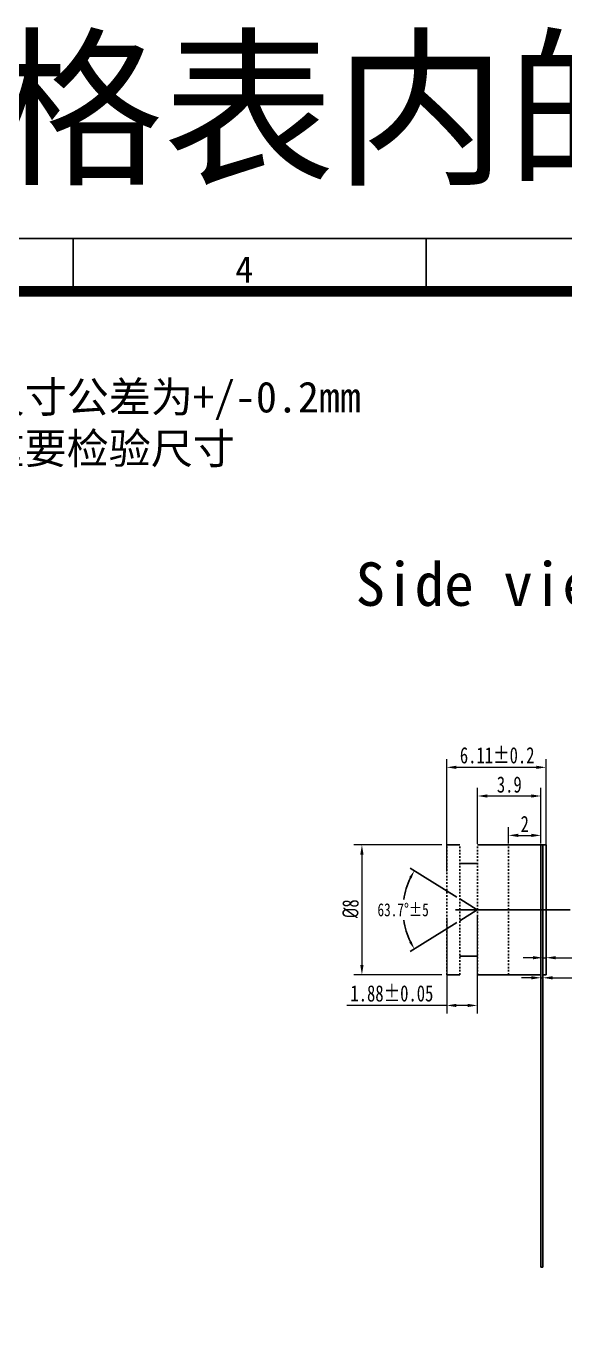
# Model space of a CAD drawing. Extents: x 388 to 571, y 205 to 344.
# Drawn here: x 453.5 to 486.7, y 263.8 to 344.1 of the extents above; entities that cross this region are included whole.
import ezdxf

# ---------------------------------------------------------------- set-up
doc = ezdxf.new("R2010")
doc.units = 0
doc.header["$LTSCALE"] = 23.1
doc.header["$MEASUREMENT"] = 0
doc.linetypes.add('JIS_02_0.7', pattern=[1.35, 0.75, -0.6])
doc.layers.get('0').update_dxf_attribs({"linetype": 'CONTINUOUS'})
doc.layers.get('Defpoints').update_dxf_attribs({"linetype": 'CONTINUOUS'})
doc.layers.add('3_SOLID_GEOM', color=7, linetype='CONTINUOUS')
doc.layers.add('OUTLINE', color=7, linetype='CONTINUOUS')
doc.layers.add('标注', color=3, linetype='CONTINUOUS', lineweight=9)
doc.styles.add('style1', font='NSimSun.ttf')
doc.styles.add('TEXTSTYLE_1', font='txt', dxfattribs={"width": 0.75})
doc.styles.add('样式 1', font='SimSun.ttf', dxfattribs={"width": 0.75})
doc.dimstyles.new('ISO-25$0', dxfattribs={"dimscale": 0, "dimtxt": 1, "dimasz": 0.6, "dimexe": 0.5, "dimexo": 0.3, "dimgap": 0.2, "dimtad": 1, "dimrnd": 0.0005, "dimdsep": 46, "dimtxsty": '样式 1', "dimcen": 2.5, "dimclrd": 3, "dimclre": 3, "dimclrt": 3, "dimazin": 0, "dimtfac": 1, "dimtmove": 0, "dimatfit": 3, "dimfxl": 0, "dimlwd": 9, "dimlwe": 9, "dimarcsym": 0})
doc.dimstyles.new('ISO-25$2', dxfattribs={"dimtxt": 0.8, "dimasz": 0.5, "dimexe": 0.3, "dimexo": 0.2, "dimgap": 0.2, "dimtad": 0, "dimtih": 1, "dimtoh": 1, "dimdsep": 46, "dimtxsty": '样式 1', "dimcen": 0.6, "dimclrd": 3, "dimclre": 3, "dimclrt": 3, "dimadec": 0, "dimazin": 0, "dimtp": 0.1, "dimtm": 0.1, "dimtfac": 1, "dimtmove": 0, "dimatfit": 3, "dimfxl": 0, "dimarcsym": 0})

# ---------------------------------------------------------------- blocks, each defined once
blk = doc.blocks.new('*D30')
at = {"layer": 'Defpoints', "color": 0, "linetype": 'ByBlock'}
for p in [(485.324, 286.709), (485.524, 286.051), (485.324, 285.646)]:
    blk.add_point(p, dxfattribs=at)
at = {"layer": '标注', "color": 3, "linetype": 'ByBlock', "lineweight": 9}
for p, q in [((484.724, 286.709), (484.124, 286.709)), ((485.324, 285.946), (485.324, 287.209)), ((485.324, 286.709), (485.524, 286.709)), ((485.524, 286.351), (485.524, 287.209)), ((486.124, 286.709), (495.274, 286.709))]:
    blk.add_line(p, q, dxfattribs=at)
at = {"layer": '标注', "color": 3, "linetype": 'ByBlock'}
for points in [[(484.724, 286.809), (484.724, 286.609), (485.324, 286.709)], [(486.124, 286.809), (486.124, 286.609), (485.524, 286.709)]]:
    blk.add_solid(points, dxfattribs=at)
at = {"layer": '标注', "color": 3, "linetype": 'ByBlock', "insert": (491.387, 287.559), "char_height": 1, "attachment_point": 5, "style": '样式 1'}
blk.add_mtext('0.2%%P0.03钢片{\\C1;*}', dxfattribs=at)
blk = doc.blocks.new('*D31')
at = {"layer": 'Defpoints', "color": 0, "linetype": 'ByBlock'}
for p in [(485.214, 285.743), (485.324, 285.761), (485.214, 285.474)]:
    blk.add_point(p, dxfattribs=at)
at = {"layer": '标注', "color": 3, "linetype": 'ByBlock', "lineweight": 9}
for p, q in [((484.614, 285.474), (484.014, 285.474)), ((485.214, 285.474), (485.324, 285.474)), ((485.214, 285.443), (485.214, 284.974)), ((485.324, 285.461), (485.324, 284.974)), ((485.924, 285.474), (495.766, 285.474))]:
    blk.add_line(p, q, dxfattribs=at)
at = {"layer": '标注', "color": 3, "linetype": 'ByBlock'}
for points in [[(484.614, 285.574), (484.614, 285.374), (485.214, 285.474)], [(485.924, 285.574), (485.924, 285.374), (485.324, 285.474)]]:
    blk.add_solid(points, dxfattribs=at)
at = {"layer": '标注', "color": 3, "linetype": 'ByBlock', "insert": (491.876, 286.21), "char_height": 1, "attachment_point": 5, "style": '样式 1'}
blk.add_mtext('0.11%%P0.03 FPC{\\C1; }', dxfattribs=at)
blk = doc.blocks.new('*D40')
at = {"layer": '3_SOLID_GEOM', "color": 3, "lineweight": 9}
for p, q in [((479.414, 292.011), (479.414, 298.929)), ((485.524, 292.579), (485.524, 298.929)), ((480.014, 298.429), (484.924, 298.429))]:
    blk.add_line(p, q, dxfattribs=at)
at = {"layer": '3_SOLID_GEOM', "color": 3}
for points in [[(480.014, 298.529), (480.014, 298.329), (479.414, 298.429)], [(484.924, 298.529), (484.924, 298.329), (485.524, 298.429)]]:
    blk.add_solid(points, dxfattribs=at)
at = {"layer": 'Defpoints', "color": 0}
for p in [(485.524, 298.429), (485.524, 292.279), (479.414, 291.711)]:
    blk.add_point(p, dxfattribs=at)
at = {"layer": '3_SOLID_GEOM', "color": 3, "insert": (482.519, 299.165), "char_height": 1, "attachment_point": 5, "style": '样式 1'}
blk.add_mtext('6.11%%p0.2', dxfattribs=at)
blk = doc.blocks.new('*D71')
at = {"layer": '3_SOLID_GEOM', "color": 3, "lineweight": 9}
for p, q in [((479.114, 293.656), (473.698, 293.656)), ((474.198, 293.056), (474.198, 286.256)), ((479.114, 285.656), (473.698, 285.656))]:
    blk.add_line(p, q, dxfattribs=at)
at = {"layer": '3_SOLID_GEOM', "color": 3}
for points in [[(474.098, 293.056), (474.298, 293.056), (474.198, 293.656)], [(474.098, 286.256), (474.298, 286.256), (474.198, 285.656)]]:
    blk.add_solid(points, dxfattribs=at)
at = {"layer": 'Defpoints', "color": 0}
for p in [(479.414, 293.656), (474.198, 285.656), (479.414, 285.656)]:
    blk.add_point(p, dxfattribs=at)
at = {"layer": '3_SOLID_GEOM', "color": 3, "insert": (473.498, 289.213), "char_height": 1, "attachment_point": 5, "rotation": 90, "style": '样式 1'}
blk.add_mtext('  {\\fISOCPEUR|b0|i0|c0|p34;%%C}8', dxfattribs=at)
blk = doc.blocks.new('*D72')
at = {"layer": '3_SOLID_GEOM', "color": 3, "lineweight": 9}
for p, q in [((479.414, 289.144), (479.414, 283.272)), ((481.294, 289.356), (481.294, 283.272)), ((479.414, 283.772), (473.268, 283.772)), ((480.694, 283.772), (480.014, 283.772))]:
    blk.add_line(p, q, dxfattribs=at)
at = {"layer": '3_SOLID_GEOM', "color": 3}
for points in [[(480.014, 283.872), (480.014, 283.672), (479.414, 283.772)], [(480.694, 283.872), (480.694, 283.672), (481.294, 283.772)]]:
    blk.add_solid(points, dxfattribs=at)
at = {"layer": 'Defpoints', "color": 0}
for p in [(479.414, 289.444), (481.294, 289.656), (481.294, 283.772)]:
    blk.add_point(p, dxfattribs=at)
at = {"layer": '3_SOLID_GEOM', "color": 3, "insert": (476.041, 284.508), "char_height": 1, "attachment_point": 5, "style": '样式 1'}
blk.add_mtext('1.88%%P0.05', dxfattribs=at)
blk = doc.blocks.new('*D76')
at = {"layer": '3_SOLID_GEOM', "color": 3, "lineweight": 9}
for p, q in [((483.214, 293.732), (483.214, 294.741)), ((485.214, 293.732), (485.214, 294.741)), ((483.814, 294.241), (484.614, 294.241))]:
    blk.add_line(p, q, dxfattribs=at)
at = {"layer": '3_SOLID_GEOM', "color": 3}
for points in [[(483.814, 294.341), (483.814, 294.141), (483.214, 294.241)], [(484.614, 294.341), (484.614, 294.141), (485.214, 294.241)]]:
    blk.add_solid(points, dxfattribs=at)
at = {"layer": 'Defpoints', "color": 0}
for p in [(485.214, 294.241), (483.214, 293.432), (485.214, 293.432)]:
    blk.add_point(p, dxfattribs=at)
at = {"layer": '3_SOLID_GEOM', "color": 3, "insert": (484.214, 294.941), "char_height": 1, "attachment_point": 5, "style": '样式 1'}
blk.add_mtext('2', dxfattribs=at)
blk = doc.blocks.new('*D77')
at = {"layer": '3_SOLID_GEOM', "color": 3, "lineweight": 9}
for p, q in [((481.314, 293.721), (481.314, 297.165)), ((485.214, 293.732), (485.214, 297.165)), ((481.914, 296.665), (484.614, 296.665))]:
    blk.add_line(p, q, dxfattribs=at)
at = {"layer": '3_SOLID_GEOM', "color": 3}
for points in [[(481.914, 296.765), (481.914, 296.565), (481.314, 296.665)], [(484.614, 296.765), (484.614, 296.565), (485.214, 296.665)]]:
    blk.add_solid(points, dxfattribs=at)
at = {"layer": 'Defpoints', "color": 0}
for p in [(485.214, 296.665), (481.314, 293.421), (485.214, 293.432)]:
    blk.add_point(p, dxfattribs=at)
at = {"layer": '3_SOLID_GEOM', "color": 3, "insert": (483.264, 297.365), "char_height": 1, "attachment_point": 5, "style": '样式 1'}
blk.add_mtext('3.9', dxfattribs=at)
blk = doc.blocks.new('*D78')
at = {"layer": '3_SOLID_GEOM', "color": 3, "lineweight": -2}
for p, q in [((480.044, 290.433), (477.164, 292.222)), ((480.044, 288.88), (477.164, 287.09))]:
    blk.add_line(p, q, dxfattribs=at)
for start, end in [(154.43248, 172.07677), (187.92323, 205.56752)]:
    blk.add_arc((481.294, 289.656), 4.562, start, end, dxfattribs=at)
at = {"layer": '3_SOLID_GEOM', "color": 3}
for points in [[(477.105, 291.665), (477.251, 291.585), (477.419, 292.064)], [(477.251, 287.727), (477.105, 287.647), (477.419, 287.249)]]:
    blk.add_solid(points, dxfattribs=at)
at = {"layer": 'Defpoints', "color": 0}
for p in [(476.81, 290.497), (480.214, 290.327), (480.214, 288.985), (481.294, 289.656), (481.294, 289.656)]:
    blk.add_point(p, dxfattribs=at)
at = {"layer": '3_SOLID_GEOM', "color": 3, "insert": (476.732, 289.656), "char_height": 0.8, "attachment_point": 5, "style": '样式 1'}
blk.add_mtext('63.7%%D%%P5', dxfattribs=at)

msp = doc.modelspace()

# ---------------------------------------------------------------- linework, layer by layer
at = {"color": 0, "linetype": 'Continuous'}
for p, q in [((568.292, 330.986), (388.001, 330.986)), ((478.148, 327.729), (478.148, 330.986))]:
    msp.add_line(p, q, dxfattribs=at)
for p, q in [((456.425, 327.729), (456.425, 330.986)), ((485.214, 285.656), (485.214, 293.656)), ((485.324, 293.656), (485.324, 267.656)), ((485.324, 285.656), (485.324, 293.656)), ((485.524, 293.656), (485.524, 286.406)), ((485.524, 285.656), (485.524, 293.656))]:
    msp.add_line(p, q)
at = {"linetype": 'JIS_02_0.7', "ltscale": 0.0001}
for p, q in [((479.414, 285.656), (479.414, 293.656)), ((480.214, 285.656), (480.214, 293.656)), ((481.314, 285.656), (481.314, 293.656)), ((483.214, 285.656), (483.214, 293.656)), ((485.214, 285.656), (485.214, 293.656)), ((485.214, 285.656), (485.214, 293.656)), ((485.214, 285.656), (485.214, 293.656)), ((485.324, 285.656), (485.324, 293.656)), ((485.324, 285.656), (485.324, 293.656)), ((485.524, 285.656), (485.524, 293.656)), ((485.524, 285.656), (485.524, 293.656)), ((485.524, 285.656), (485.524, 293.556)), ((485.524, 285.756), (485.524, 293.556))]:
    msp.add_line(p, q, dxfattribs=at)
at = {"color": 0, "linetype": 'ByBlock'}
for p, q in [((485.214, 293.656), (485.524, 293.656)), ((485.214, 293.656), (485.524, 293.656)), ((485.324, 285.656), (485.524, 285.656))]:
    msp.add_line(p, q, dxfattribs=at)
at = {"color": 1}
for p, q in [((485.824, 289.656), (484.795, 289.656)), ((485.824, 289.656), (484.795, 289.656)), ((485.624, 289.656), (485.244, 289.656))]:
    msp.add_line(p, q, dxfattribs=at)
at = {"layer": '3_SOLID_GEOM'}
for p, q in [((479.414, 293.656), (480.214, 293.656)), ((481.314, 293.656), (485.524, 293.656)), ((481.464, 293.656), (485.524, 293.656)), ((485.214, 293.656), (485.214, 267.656)), ((485.214, 293.656), (485.214, 273.655)), ((485.214, 293.656), (485.214, 285.656)), ((480.214, 292.506), (481.314, 292.506)), ((485.214, 292.906), (485.214, 285.592)), ((485.214, 292.906), (485.214, 285.656)), ((485.324, 292.906), (485.324, 285.646)), ((485.524, 292.906), (485.524, 286.406)), ((481.294, 289.656), (480.214, 290.327)), ((481.294, 289.656), (480.214, 288.985)), ((482.714, 289.656), (482.714, 289.656)), ((480.214, 286.806), (481.314, 286.806)), ((479.414, 285.656), (480.214, 285.656)), ((481.314, 285.656), (485.214, 285.656)), ((485.214, 267.656), (485.324, 267.656))]:
    msp.add_line(p, q, dxfattribs=at)
at = {"layer": '3_SOLID_GEOM', "color": 1}
for p, q in [((486.388, 289.656), (479.964, 289.656)), ((481.564, 289.656), (487.019, 289.656))]:
    msp.add_line(p, q, dxfattribs=at)
at = {"layer": 'OUTLINE', "const_width": 0.667}
msp.add_lwpolyline([(391.045, 327.729), (391.045, 207.875), (565.257, 207.875), (565.257, 327.729), (391.045, 327.729)], dxfattribs=at)

# ---------------------------------------------------------------- texts
at = {"color": 0, "linetype": 'Continuous', "style": 'TEXTSTYLE_1'}
msp.add_text('4', height=1.627, dxfattribs=at).set_placement((466.405, 328.272))
at = {"color": 0, "linetype": 'JIS_02_0.7', "ltscale": 0.0001, "insert": (445.685, 325.335), "char_height": 1.89769, "width": 45.2814, "attachment_point": 1, "style": 'style1'}
msp.add_mtext('{\\fSimSun|b0|i0|c134|p2;\\C1;注：\\P样品尺寸公差为+/-0.2mm\\P* 为重要检验尺寸}', dxfattribs=at)
at = {"color": 0, "linetype": 'Continuous', "insert": (473.804, 311.042), "char_height": 2.67258, "width": 73.46428, "attachment_point": 1, "style": 'style1'}
msp.add_mtext('{\\Ftxt|c134;Side view}', dxfattribs=at)
at = {"layer": '3_SOLID_GEOM', "color": 5, "insert": (387.935, 342.854), "char_height": 7.752, "width": 217.52278, "attachment_point": 1, "style": 'style1'}
msp.add_mtext('{\\C1;请确认模组规格表内的详细内容，谢谢！}', dxfattribs=at)

# ---------------------------------------------------------------- dimensions: what is measured, and where the dimension line sits
at = {"layer": '3_SOLID_GEOM'}
for base, p1, p2, text, picture, middle in [((485.524, 298.429), (479.414, 291.711), (485.524, 292.279), '<>%%p0.2', '*D40', (482.519, 298.429)), ((481.294, 283.772), (479.414, 289.444), (481.294, 289.656), '<>%%P0.05', '*D72', (476.041, 283.772))]:
    dim = msp.add_linear_dim(base=base, p1=p1, p2=p2, text=text, dimstyle='ISO-25$0', override={"dimscale": 1}, dxfattribs=at)
    dim.commit()
    dim.dimension.update_dxf_attribs({"geometry": picture, "text_midpoint": middle, "dimtype": 160})
for base, p1, picture, middle in [((485.214, 296.665), (481.314, 293.421), '*D77', (483.264, 297.365)), ((485.214, 294.241), (483.214, 293.432), '*D76', (484.214, 294.941))]:
    dim = msp.add_linear_dim(base=base, p1=p1, p2=(485.214, 293.432), dimstyle='ISO-25$0', override={"dimscale": 1}, dxfattribs=at)
    dim.commit()
    dim.dimension.update_dxf_attribs({"geometry": picture, "text_midpoint": middle})
dim = msp.add_linear_dim(base=(474.198, 285.656), p1=(479.414, 293.656), p2=(479.414, 285.656), angle=270, text='  {\\fISOCPEUR|b0|i0|c0|p34;%%C}<>', dimstyle='ISO-25$0', override={"dimscale": 1}, dxfattribs=at)
dim.commit()
dim.dimension.update_dxf_attribs({"geometry": '*D71', "text_midpoint": (474.198, 289.213), "dimtype": 160})
dim = msp.add_angular_dim_2l(base=(476.81, 290.497), line1=((481.294, 289.656), (480.214, 288.985)), line2=((481.294, 289.656), (480.214, 290.327)), text='63.7%%D%%P5', dimstyle='ISO-25$2', dxfattribs=at)
dim.commit()
dim.dimension.update_dxf_attribs({"geometry": '*D78', "text_midpoint": (476.732, 289.656), "dimtype": 162})
at = {"layer": '标注', "color": 0, "linetype": 'ByBlock'}
for base, p1, p2, text, picture, middle in [((485.324, 286.709), (485.524, 286.051), (485.324, 285.646), '<>%%P0.03钢片{\\C1;*}', '*D30', (491.387, 286.709)), ((485.214, 285.474), (485.324, 285.761), (485.214, 285.743), '<>%%P0.03 FPC{\\C1; }', '*D31', (491.876, 285.474))]:
    dim = msp.add_linear_dim(base=base, p1=p1, p2=p2, angle=180, text=text, dimstyle='ISO-25$0', override={"dimscale": 1}, dxfattribs=at)
    dim.commit()
    dim.dimension.update_dxf_attribs({"geometry": picture, "text_midpoint": middle, "dimtype": 160})

doc.saveas('drawing.dxf')
